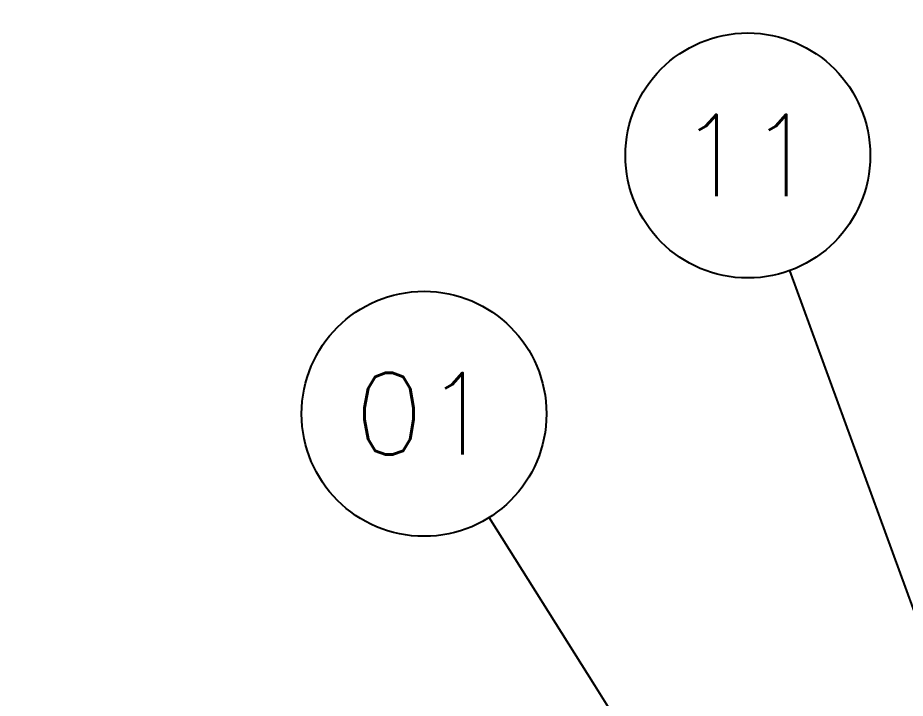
# Model space of a CAD drawing. Header units: millimetres. Extents: x 7914 to 16415, y -883 to 305.
# Drawn here: x 8890.1 to 9107.6, y -235.9 to -69.3 of the extents above; entities that cross this region are included whole.
import ezdxf
from ezdxf.enums import TextEntityAlignment as Align

# ---------------------------------------------------------------- set-up
doc = ezdxf.new("R2010")
doc.units = ezdxf.units.MM
doc.layers.add('word_dim', color=253, linetype='Continuous')
doc.styles.get("Standard").update_dxf_attribs({"font": 'romans.shx', "bigfont": 'bigfont.shx'})
doc.dimstyles.new('RS1-4', dxfattribs={"dimscale": 4, "dimtxt": 3.5, "dimasz": 3, "dimexe": 1, "dimexo": 0, "dimgap": 1, "dimtad": 3, "dimdsep": 46, "dimtxsty": 'Standard', "dimblk1": 'OPEN', "dimblk2": 'OPEN', "dimsah": 1, "dimcen": 0, "dimclrd": 256, "dimclre": 256, "dimclrt": 3, "dimadec": 0, "dimazin": 0, "dimtfac": 1, "dimtmove": 0, "dimatfit": 3, "dimldrblk": 'OPEN', "dimfxl": 0, "dimtolj": 1, "dimtzin": 0, "dimarcsym": 0})

# ---------------------------------------------------------------- blocks, each defined once
blk = doc.blocks.new('_Open')
at = {"color": 0, "lineweight": -2}
for p, q in [((-1, 0.1667), (0, 0)), ((-1, -0.1667), (0, 0)), ((0, 0), (-1, 0))]:
    blk.add_line(p, q, dxfattribs=at)
blk = doc.blocks.new('*D268')
at = {"layer": 'DEFPOINTS', "color": 0, "linetype": 'Continuous', "ltscale": 2}
for p in [(8745.36, 190.76), (9008.36, -33.44), (8745.36, -212.44)]:
    blk.add_point(p, dxfattribs=at)
at = {"layer": 'word_dim', "linetype": 'Continuous', "lineweight": -2, "ltscale": 2}
for p, q in [((8745.36, -212.44), (8745.36, 194.76)), ((9008.36, -33.44), (9008.36, 194.76)), ((8996.36, 190.76), (8757.36, 190.76))]:
    blk.add_line(p, q, dxfattribs=at)
at = {"layer": 'word_dim', "linetype": 'Continuous', "lineweight": -2, "ltscale": 2, "xscale": 12, "yscale": 12, "zscale": 12, "rotation": 180}
blk.add_blockref('_Open', (8745.36, 190.76), dxfattribs=at)
at = {"layer": 'word_dim', "linetype": 'Continuous', "lineweight": -2, "ltscale": 2, "xscale": 12, "yscale": 12, "zscale": 12}
blk.add_blockref('_Open', (9008.36, 190.76), dxfattribs=at)
at = {"layer": 'word_dim', "color": 3, "linetype": 'Continuous', "ltscale": 2, "insert": (8876.86, 201.76), "char_height": 14, "attachment_point": 5}
blk.add_mtext('\\A1;263', dxfattribs=at)
blk = doc.blocks.new('aa1')
for p, q in [((0, 0), (-1, 0)), ((-0.4, 0.0667), (0, 0)), ((-0.4, -0.0667), (0, 0))]:
    blk.add_line(p, q)
blk = doc.blocks.new('aa2')
blk.add_circle((0, 0), 1)
blk = doc.blocks.new('*D270')
at = {"layer": 'DEFPOINTS', "color": 0, "linetype": 'Continuous', "ltscale": 2}
for p in [(8989.68, -166.28), (8989.68, -166.28), (9047.51, -258.2)]:
    blk.add_point(p, dxfattribs=at)
at = {"layer": 'word_dim', "linetype": 'Continuous', "lineweight": -2, "ltscale": 2}
blk.add_line((9031.53, -232.81), (9005.65, -191.68), dxfattribs=at)
at = {"layer": 'word_dim', "linetype": 'Continuous', "lineweight": -2, "ltscale": 2, "xscale": 30, "yscale": 30, "zscale": 30}
for name, p, rotation in [('aa2', (8989.68, -166.28), 122.1752705107414), ('aa1', (9047.51, -258.2), 302.1752705107414)]:
    blk.add_blockref(name, p, dxfattribs=dict(at, rotation=rotation))
at = {"layer": 'word_dim', "color": 3, "linetype": 'Continuous', "ltscale": 2, "insert": (9018.59, -212.24), "char_height": 0.000004, "attachment_point": 5, "rotation": 302.1753}
blk.add_mtext('\\A1;108.6', dxfattribs=at)
blk = doc.blocks.new('*D280')
at = {"layer": 'DEFPOINTS', "color": 0, "linetype": 'Continuous', "ltscale": 2}
for p in [(9069.04, -103.01), (9069.04, -103.01), (9146.63, -315.47)]:
    blk.add_point(p, dxfattribs=at)
at = {"layer": 'word_dim', "linetype": 'Continuous', "lineweight": -2, "ltscale": 2}
blk.add_line((9136.34, -287.29), (9079.33, -131.19), dxfattribs=at)
at = {"layer": 'word_dim', "linetype": 'Continuous', "lineweight": -2, "ltscale": 2, "xscale": 30, "yscale": 30, "zscale": 30}
for name, p, rotation in [('aa2', (9069.04, -103.01), 110.0633016854965), ('aa1', (9146.63, -315.47), 290.0633016854965)]:
    blk.add_blockref(name, p, dxfattribs=dict(at, rotation=rotation))
at = {"layer": 'word_dim', "color": 3, "linetype": 'Continuous', "ltscale": 2, "insert": (9107.83, -209.24), "char_height": 0.000004, "attachment_point": 5, "rotation": 290.0633}
blk.add_mtext('\\A1;226.19', dxfattribs=at)

msp = doc.modelspace()

# ---------------------------------------------------------------- texts
at = {"layer": 'word_dim', "color": 3, "linetype": 'Continuous', "ltscale": 2}
for s, p in [('11', (9069.037, -103.008)), ('01', (8989.679, -166.283))]:
    msp.add_text(s, height=20, dxfattribs=at).set_placement(p, align=Align.MIDDLE_CENTER)

# ---------------------------------------------------------------- dimensions: what is measured, and where the dimension line sits
at = {"layer": 'word_dim', "linetype": 'Continuous', "ltscale": 2}
dim = msp.add_linear_dim(base=(8745.359, 190.76), p1=(9008.359, -33.444), p2=(8745.359, -212.444), dimstyle='RS1-4', dxfattribs=at)
dim.commit()
dim.dimension.update_dxf_attribs({"geometry": '*D268', "text_midpoint": (8876.859, 201.76)})
at = {"layer": 'word_dim', "color": 3, "linetype": 'Continuous', "ltscale": 2}
for p1, p2, picture, middle in [((9146.632, -315.468), (9069.037, -103.008), '*D280', (9107.835, -209.238)), ((9047.509, -258.204), (8989.679, -166.283), '*D270', (9018.594, -212.243))]:
    dim = msp.add_aligned_dim(p1=p1, p2=p2, distance=0, dimstyle='RS1-4', override={"dimtxt": 1e-06, "dimasz": 7.5, "dimgap": 0, "dimblk1": 'aa1', "dimblk2": 'aa2', "dimse1": 1, "dimse2": 1}, dxfattribs=at)
    dim.commit()
    dim.dimension.update_dxf_attribs({"geometry": picture, "text_midpoint": middle})

doc.saveas('drawing.dxf')
